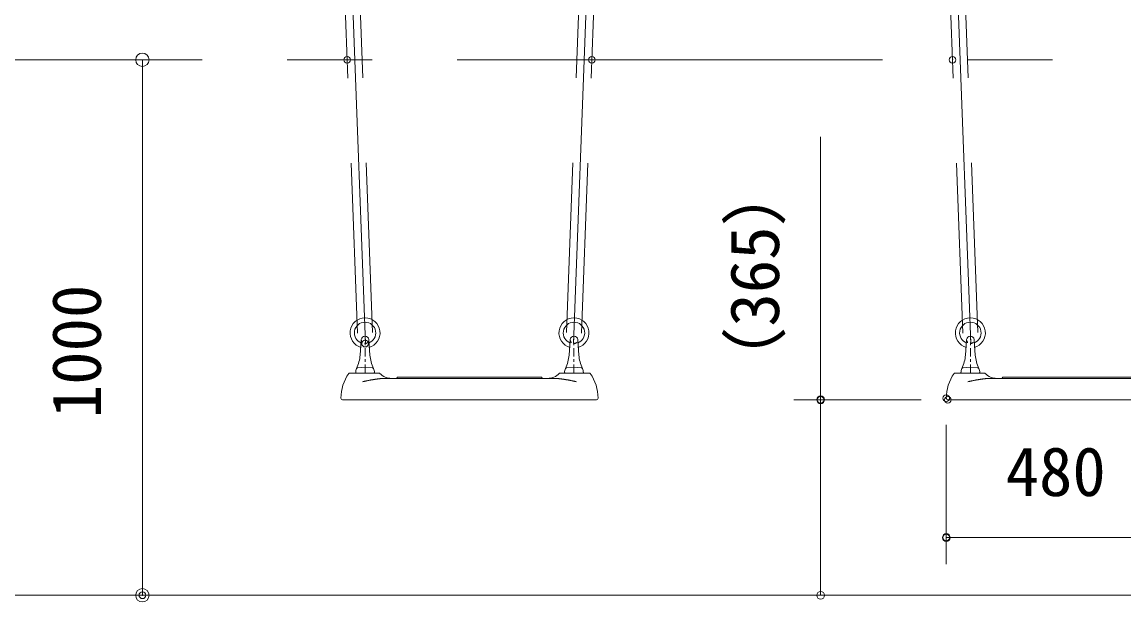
# Model space of a CAD drawing. Units: millimetres, scale not verified. Extents: x 0 to 420, y -14 to 311.
# Drawn here: x 49.28 to 90.42, y 53.96 to 75.62 of the extents above; entities that cross this region are included whole.
import ezdxf
from ezdxf.enums import TextEntityAlignment as Align

# ---------------------------------------------------------------- set-up
doc = ezdxf.new("R2010")
doc.units = ezdxf.units.MM
doc.header["$LTSCALE"] = 0.5
doc.header["$PDMODE"] = 32
doc.header["$PDSIZE"] = 0.25
doc.linetypes.add('USER1', pattern=[19.05, 12.7, -6.35])
doc.linetypes.add('USER3', pattern=[50.8, 31.75, -6.35, 6.35, -6.35])
doc.layers.add('LY_5', color=2, linetype='Continuous', lineweight=18)
doc.layers.add('LY_6', color=7, linetype='Continuous', lineweight=0)
doc.styles.add('ＭＳ ゴシック', font='')
doc.styles.get('ＭＳ ゴシック').set_extended_font_data('MS Gothic')

# ---------------------------------------------------------------- blocks, each defined once
blk = doc.blocks.new('-011-_DOTSMALL')
at = {"color": 7, "linetype": 'Continuous', "lineweight": 0}
blk.add_circle((0, 0), 0.0625, dxfattribs=at)
blk.add_circle((0, 0), 0.0625, dxfattribs=at)
blk = doc.blocks.new('-007-MS_8')
at = {"color": 7, "linetype": 'Continuous', "lineweight": 0}
for p, q in [((-201.98, 112.52), (-204.16, 83.49)), ((-188.02, 112.52), (-185.84, 83.49)), ((188.02, 112.52), (185.84, 83.49)), ((201.98, 112.52), (204.16, 83.49)), ((-223.71, 50), (-168.88, 50)), ((-183.25, 50), (-181.27, 50)), ((-134.97, 41.67), (-135.22, 40.99)), ((-134.5, 42), (-129.48, 42)), ((-129.48, 42), (129.48, 42)), ((129.48, 42), (134.5, 42)), ((135.22, 40.99), (134.97, 41.67)), ((168.88, 50), (223.71, 50)), ((181.27, 50), (183.25, 50)), ((-199.64, 33.87), (-199.69, 33.86)), ((-198.67, 34.08), (-199.64, 33.87)), ((-197.69, 34.29), (-198.67, 34.08)), ((-196.72, 34.5), (-197.69, 34.29)), ((-195.74, 34.7), (-196.72, 34.5)), ((-194.77, 34.91), (-195.74, 34.7)), ((-193.79, 35.11), (-194.77, 34.91)), ((-192.82, 35.31), (-193.79, 35.11)), ((-191.84, 35.51), (-192.82, 35.31)), ((-190.86, 35.7), (-191.84, 35.51)), ((-189.89, 35.9), (-190.86, 35.7)), ((-188.92, 36.09), (-189.89, 35.9)), ((-187.94, 36.28), (-188.92, 36.09)), ((-186.97, 36.46), (-187.94, 36.28)), ((-185.99, 36.64), (-186.97, 36.46)), ((-185.02, 36.82), (-185.99, 36.64)), ((-184.04, 37), (-185.02, 36.82)), ((-183.06, 37.17), (-184.04, 37)), ((-182.09, 37.34), (-183.06, 37.17)), ((-181.34, 37.47), (-182.09, 37.34)), ((-180.6, 37.59), (-181.34, 37.47)), ((-179.86, 37.72), (-180.6, 37.59)), ((-179.12, 37.84), (-179.86, 37.72)), ((-178.37, 37.96), (-179.12, 37.84)), ((-177.63, 38.07), (-178.37, 37.96)), ((-176.89, 38.19), (-177.63, 38.07)), ((-176.15, 38.3), (-176.89, 38.19)), ((-175.4, 38.41), (-176.15, 38.3)), ((-174.66, 38.51), (-175.4, 38.41)), ((-173.92, 38.62), (-174.66, 38.51)), ((-173.18, 38.72), (-173.92, 38.62)), ((-172.44, 38.82), (-173.18, 38.72)), ((-171.7, 38.91), (-172.44, 38.82)), ((-170.96, 39.01), (-171.7, 38.91)), ((-170.23, 39.1), (-170.96, 39.01)), ((-169.49, 39.18), (-170.23, 39.1)), ((-168.75, 39.26), (-169.49, 39.18)), ((-168.08, 39.34), (-168.75, 39.26)), ((-167.4, 39.41), (-168.08, 39.34)), ((-166.53, 39.49), (-167.4, 39.41)), ((-165.65, 39.57), (-166.53, 39.49)), ((-164.78, 39.65), (-165.65, 39.57)), ((-163.91, 39.72), (-164.78, 39.65)), ((-163.04, 39.78), (-163.91, 39.72)), ((-162.17, 39.84), (-163.04, 39.78)), ((-161.3, 39.89), (-162.17, 39.84)), ((-160.44, 39.93), (-161.3, 39.89)), ((-159.57, 39.96), (-160.44, 39.93)), ((-158.71, 39.98), (-159.57, 39.96)), ((-157.85, 40), (-158.71, 39.98)), ((-156.99, 40), (-157.85, 40)), ((-156.99, 40), (156.99, 40)), ((157.85, 39.99), (156.99, 40)), ((158.72, 39.98), (157.85, 39.99)), ((159.58, 39.96), (158.72, 39.98)), ((160.45, 39.93), (159.58, 39.96)), ((161.32, 39.88), (160.45, 39.93)), ((162.19, 39.84), (161.32, 39.88)), ((163.06, 39.78), (162.19, 39.84)), ((163.92, 39.72), (163.06, 39.78)), ((164.79, 39.65), (163.92, 39.72)), ((165.66, 39.57), (164.79, 39.65)), ((166.53, 39.49), (165.66, 39.57)), ((167.4, 39.41), (166.53, 39.49)), ((168.08, 39.34), (167.4, 39.41)), ((168.75, 39.26), (168.08, 39.34)), ((169.49, 39.18), (168.75, 39.26)), ((170.23, 39.1), (169.49, 39.18)), ((170.97, 39.01), (170.23, 39.1)), ((171.71, 38.91), (170.97, 39.01)), ((172.46, 38.82), (171.71, 38.91)), ((173.2, 38.72), (172.46, 38.82)), ((173.94, 38.62), (173.2, 38.72)), ((174.68, 38.51), (173.94, 38.62)), ((175.42, 38.41), (174.68, 38.51)), ((176.16, 38.3), (175.42, 38.41)), ((176.9, 38.18), (176.16, 38.3)), ((177.64, 38.07), (176.9, 38.18)), ((178.39, 37.95), (177.64, 38.07)), ((179.13, 37.84), (178.39, 37.95)), ((179.87, 37.72), (179.13, 37.84)), ((180.61, 37.59), (179.87, 37.72)), ((181.35, 37.47), (180.61, 37.59)), ((182.09, 37.34), (181.35, 37.47)), ((183.07, 37.17), (182.09, 37.34)), ((184.05, 37), (183.07, 37.17)), ((185.02, 36.82), (184.05, 37)), ((186, 36.64), (185.02, 36.82)), ((186.98, 36.46), (186, 36.64)), ((187.96, 36.27), (186.98, 36.46)), ((188.94, 36.08), (187.96, 36.27)), ((189.92, 35.89), (188.94, 36.08)), ((190.89, 35.7), (189.92, 35.89)), ((191.87, 35.5), (190.89, 35.7)), ((192.84, 35.31), (191.87, 35.5)), ((193.81, 35.11), (192.84, 35.31)), ((194.79, 34.91), (193.81, 35.11)), ((195.76, 34.7), (194.79, 34.91)), ((196.73, 34.5), (195.76, 34.7)), ((197.7, 34.29), (196.73, 34.5)), ((198.67, 34.08), (197.7, 34.29)), ((199.64, 33.87), (198.67, 34.08)), ((199.69, 33.86), (199.64, 33.87)), ((237, 0), (-237, 0))]:
    blk.add_line(p, q, dxfattribs=at)
at = {"color": 7, "linetype": 'USER3', "lineweight": 0}
for p, q in [((-195, 50), (-195, 119)), ((195, 50), (195, 119))]:
    blk.add_line(p, q, dxfattribs=at)
at = {"color": 7, "linetype": 'Continuous', "lineweight": 18}
for p, q in [((-178.7, 50), (-211.3, 50)), ((-208.37, 60), (-195, 60.7)), ((-181.63, 60), (-195, 60.7)), ((178.7, 50), (211.3, 50)), ((181.63, 60), (195, 60.7)), ((208.37, 60), (195, 60.7))]:
    blk.add_line(p, q, dxfattribs=at)
at = {"color": 7, "linetype": 'USER1', "lineweight": 18}
for centre in [(-195, 112), (195, 112)]:
    blk.add_arc(centre, 7, 175.70868, 4.29132, dxfattribs=at)
at = {"color": 7, "linetype": 'Continuous', "lineweight": 0}
for centre, radius, start, end in [((-195, 112), 7, 4.29132, 175.70868), ((195, 112), 7, 4.29132, 175.70868), ((-273.96, 88.72), 70, 334.36621, 355.70868), ((-116.04, 88.72), 70, 184.29132, 205.63379), ((116.04, 88.72), 70, 334.36621, 355.70868), ((273.96, 88.72), 70, 184.29132, 205.63379), ((-160, 3), 80, 144.76558, 180), ((-223.71, 48), 2, 90, 144.76558), ((-195.76, 51.2), 16.74, 154.36621, 180), ((-194.24, 51.2), 16.74, 0, 24.97272), ((-168.88, 48), 2, 43.43254, 90), ((-145.64, 70), 30, 223.43254, 270), ((-134.5, 41.5), 0.5, 90, 160), ((134.5, 41.5), 0.5, 20, 90), ((145.64, 70), 30, 270, 316.56746), ((168.88, 48), 2, 90, 136.56746), ((194.24, 51.2), 16.74, 155.02728, 180), ((195.76, 51.2), 16.74, 0, 25.63379), ((223.71, 48), 2, 35.23442, 90), ((160, 3), 80, 0, 35.23442), ((-136.63, 41.5), 1.5, 270, 340), ((136.63, 41.5), 1.5, 200, 270), ((-237, 3), 3, 180, 270), ((237, 3), 3, 270, 0)]:
    blk.add_arc(centre, radius, start, end, dxfattribs=at)
at = {"color": 7, "linetype": 'Continuous', "lineweight": 18}
for centre, radius, start, end in [((-211.3, 51.2), 1.2, 180, 270), ((-208.22, 57), 3, 90, 155.02728), ((-181.78, 57), 3, 24.97272, 90), ((-178.7, 51.2), 1.2, 270, 0), ((178.7, 51.2), 1.2, 180, 270), ((181.78, 57), 3, 90, 155.02728), ((208.22, 57), 3, 24.97272, 90), ((211.3, 51.2), 1.2, 270, 0)]:
    blk.add_arc(centre, radius, start, end, dxfattribs=at)
blk = doc.blocks.new('-022-_DOTBLANK')
at = {"color": 7, "linetype": 'Continuous', "lineweight": 0}
blk.add_line((-0.5, 0), (-1, 0), dxfattribs=at)
blk.add_circle((0, 0), 0.5, dxfattribs=at)

msp = doc.modelspace()

# ---------------------------------------------------------------- linework, layer by layer
at = {"layer": 'LY_5', "color": 7, "linetype": 'USER1', "lineweight": 0}
for p, q in [((61.8085, 63.9953), (60.4085, 100.9943)), ((62.3681, 64.0165), (60.9681, 101.0155)), ((69.6085, 64.0165), (71.0085, 101.0155)), ((70.1681, 63.9953), (71.5681, 100.9943)), ((84.4085, 63.9953), (83.0085, 100.9943)), ((84.9681, 64.0165), (83.5681, 101.0155))]:
    msp.add_line(p, q, dxfattribs=at)
at = {"layer": 'LY_5', "color": 7, "linetype": 'USER3', "lineweight": 0}
for p, q in [((62.1034, 63.6069), (60.6883, 101.0049)), ((69.8732, 63.6069), (71.2883, 101.0049)), ((84.7034, 63.6069), (83.2883, 101.0049)), ((106.8017, 74.2059), (47.7749, 74.2059))]:
    msp.add_line(p, q, dxfattribs=at)
at = {"layer": 'LY_5', "color": 7}
for p, q in [((79.0962, 61.5059), (79.0962, 71.3292)), ((82.8483, 61.5059), (78.0962, 61.5059)), ((79.0962, 54.2059), (79.0962, 61.5059)), ((83.7883, 60.5659), (83.7883, 55.3625)), ((93.3883, 56.3625), (83.7883, 56.3625))]:
    msp.add_line(p, q, dxfattribs=at)
at = {"layer": 'LY_5', "color": 7, "lineweight": 0}
msp.add_line((110.3283, 54.2059), (44.2484, 54.2059), dxfattribs=at)
for centre, radius, start, end in [((62.0883, 64.0059), 0.56, 284.56426, 255.43574), ((62.0883, 64.0059), 0.4, 288.67646, 251.32354), ((69.8883, 64.0059), 0.56, 284.56426, 255.43574), ((69.8883, 64.0059), 0.4, 288.67646, 251.32354), ((84.6883, 64.0059), 0.56, 284.56426, 255.43574), ((84.6883, 64.0059), 0.4, 288.67646, 251.32354)]:
    msp.add_arc(centre, radius, start, end, dxfattribs=at)
at = {"layer": 'LY_5', "color": 7}
for p in [(62.0883, 63.6059), (79.0962, 61.5059), (83.7883, 61.5659), (83.8483, 61.5059), (83.7883, 56.3625)]:
    msp.add_point(p, dxfattribs=at)
at = {"layer": 'LY_6'}
for p, q in [((49.7749, 74.2059), (54.7749, 74.2059)), ((53.7749, 74.2059), (53.7749, 54.2059)), ((49.7749, 54.2059), (54.7749, 54.2059))]:
    msp.add_line(p, q, dxfattribs=at)
for p in [(61.4222, 74.2059), (70.5545, 74.2059), (84.0222, 74.2059), (53.7749, 54.2059)]:
    msp.add_point(p, dxfattribs=at)

# ---------------------------------------------------------------- block references
at = {"layer": 'LY_5', "xscale": 0.02, "yscale": 0.02}
for p in [(65.9883, 61.5059), (88.5883, 61.5059)]:
    msp.add_blockref('-007-MS_8', p, dxfattribs=at)
at = {"layer": 'LY_5', "xscale": 2.32, "yscale": 2.32}
for p, rotation in [((79.0962, 61.5059), 90), ((83.7883, 56.3625), 180), ((79.0962, 54.2059), 270)]:
    msp.add_blockref('-011-_DOTSMALL', p, dxfattribs=dict(at, rotation=rotation))
at = {"layer": 'LY_6', "xscale": 0.5, "yscale": 0.5}
for p, rotation in [((53.7749, 74.2059), 90), ((53.7749, 54.2059), 270)]:
    msp.add_blockref('-022-_DOTBLANK', p, dxfattribs=dict(at, rotation=rotation))

# ---------------------------------------------------------------- texts
at = {"layer": 'LY_5', "color": 7, "style": 'ＭＳ ゴシック'}
msp.add_text('（365）', height=1.833, rotation=90, dxfattribs=at).set_placement((78.0962, 61.7408), align=Align.BOTTOM_LEFT)
msp.add_text('480', height=1.833, dxfattribs=at).set_placement((86.0035, 57.3625), align=Align.BOTTOM_LEFT)
at = {"layer": 'LY_6', "style": 'ＭＳ ゴシック'}
msp.add_text('1000', height=1.833, rotation=90, dxfattribs=at).set_placement((52.7749, 60.8185), align=Align.BOTTOM_LEFT)

doc.saveas('drawing.dxf')
